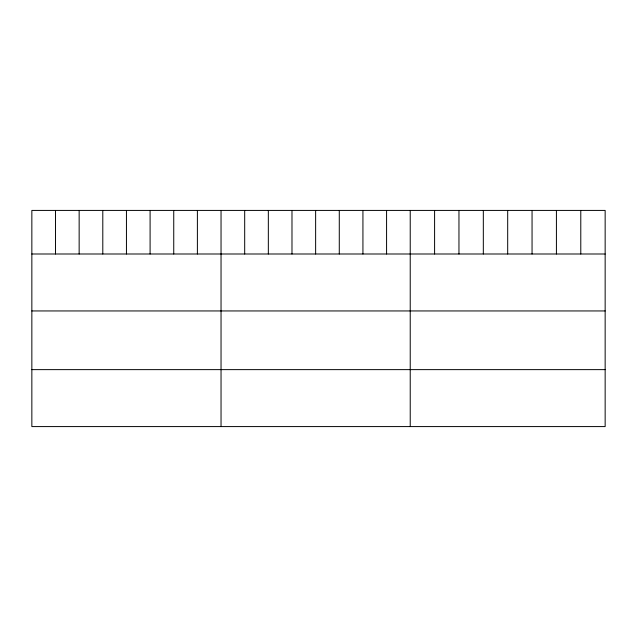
<?xml version="1.0" encoding="UTF-8"?>
<svg xmlns="http://www.w3.org/2000/svg" width="637" height="637" viewBox="0 0 637 637"><rect width="100%" height="100%" fill="white"/><g stroke="black" fill="none" stroke-linecap="round" stroke-linejoin="round"><path stroke-width="0.96" d="M605.15 253.996L605.15 426.583L31.85 426.583L31.85 210.417L605.15 210.417L605.15 253.996L31.85 253.996M31.85 310.944L605.15 310.944M31.85 369.627L605.15 369.627M580.785 210.417L580.785 253.996M556.419 210.417L556.419 253.996M532.054 210.417L532.054 253.996M507.689 210.417L507.689 253.996M483.324 210.417L483.324 253.996M458.959 210.417L458.959 253.996M434.593 210.417L434.593 253.996M410.228 210.417L410.228 426.583M386.579 210.417L386.579 253.996M362.931 210.417L362.931 253.996M339.282 210.417L339.282 253.996M315.633 210.417L315.633 253.996M291.985 210.417L291.985 253.996M268.336 210.417L268.336 253.996M244.688 210.417L244.688 253.996M221.039 210.417L221.039 426.583M197.39 210.417L197.39 253.996M173.742 210.417L173.742 253.996M150.093 210.417L150.093 253.996M126.445 210.417L126.445 253.996M102.796 210.417L102.796 253.996M79.147 210.417L79.147 253.996M55.499 210.417L55.499 253.996"/></g></svg>
